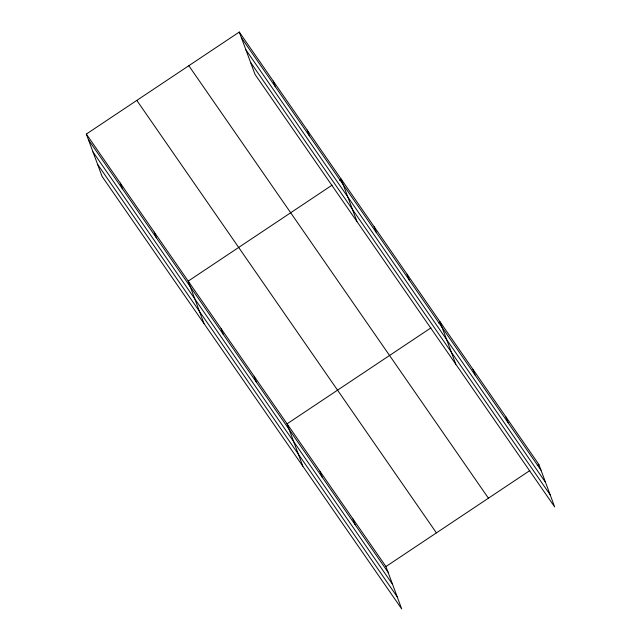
<?xml version="1.0" encoding="UTF-8"?>
<svg xmlns="http://www.w3.org/2000/svg" width="641" height="641" viewBox="0 0 641 641"><rect width="100%" height="100%" fill="white"/><g stroke="black" fill="none" stroke-linecap="round" stroke-linejoin="round"><path stroke-width="0.96" d="M86.335 134.073L385.946 566.548L401.715 608.95L102.103 176.475L86.335 134.073L239.285 32.05L538.897 464.525L554.665 506.927L255.054 74.452L239.285 32.05M332.054 185.161L188.198 281.119L203.966 323.513M339.498 180.193L341.156 179.095L356.925 221.49M430.928 327.88L287.072 423.829L302.84 466.231M438.372 322.912L440.022 321.806L455.791 364.208M385.946 566.548L529.795 470.598M537.246 465.63L538.897 464.525M241.409 37.739L541.012 470.222M245.912 49.854L545.515 482.328M250.551 62.337L550.162 494.812M188.815 65.719L488.426 498.193M136.805 100.405L436.417 532.879M88.45 139.762L388.061 572.245M92.953 151.877L392.564 584.352M97.6 164.36L397.204 596.835M505.941 416.954L508.057 422.643M472.986 369.384L475.101 375.073M407.067 274.236L409.182 279.925M374.112 226.666L376.227 232.354M307.199 130.075L309.315 135.772M273.242 81.062L275.358 86.759M352.983 518.978L355.106 524.667M320.027 471.407L322.143 477.096M254.116 376.259L256.232 381.948M221.161 328.689L223.276 334.378M154.249 232.098L156.364 237.795M120.292 183.086L122.407 188.774"/></g></svg>
